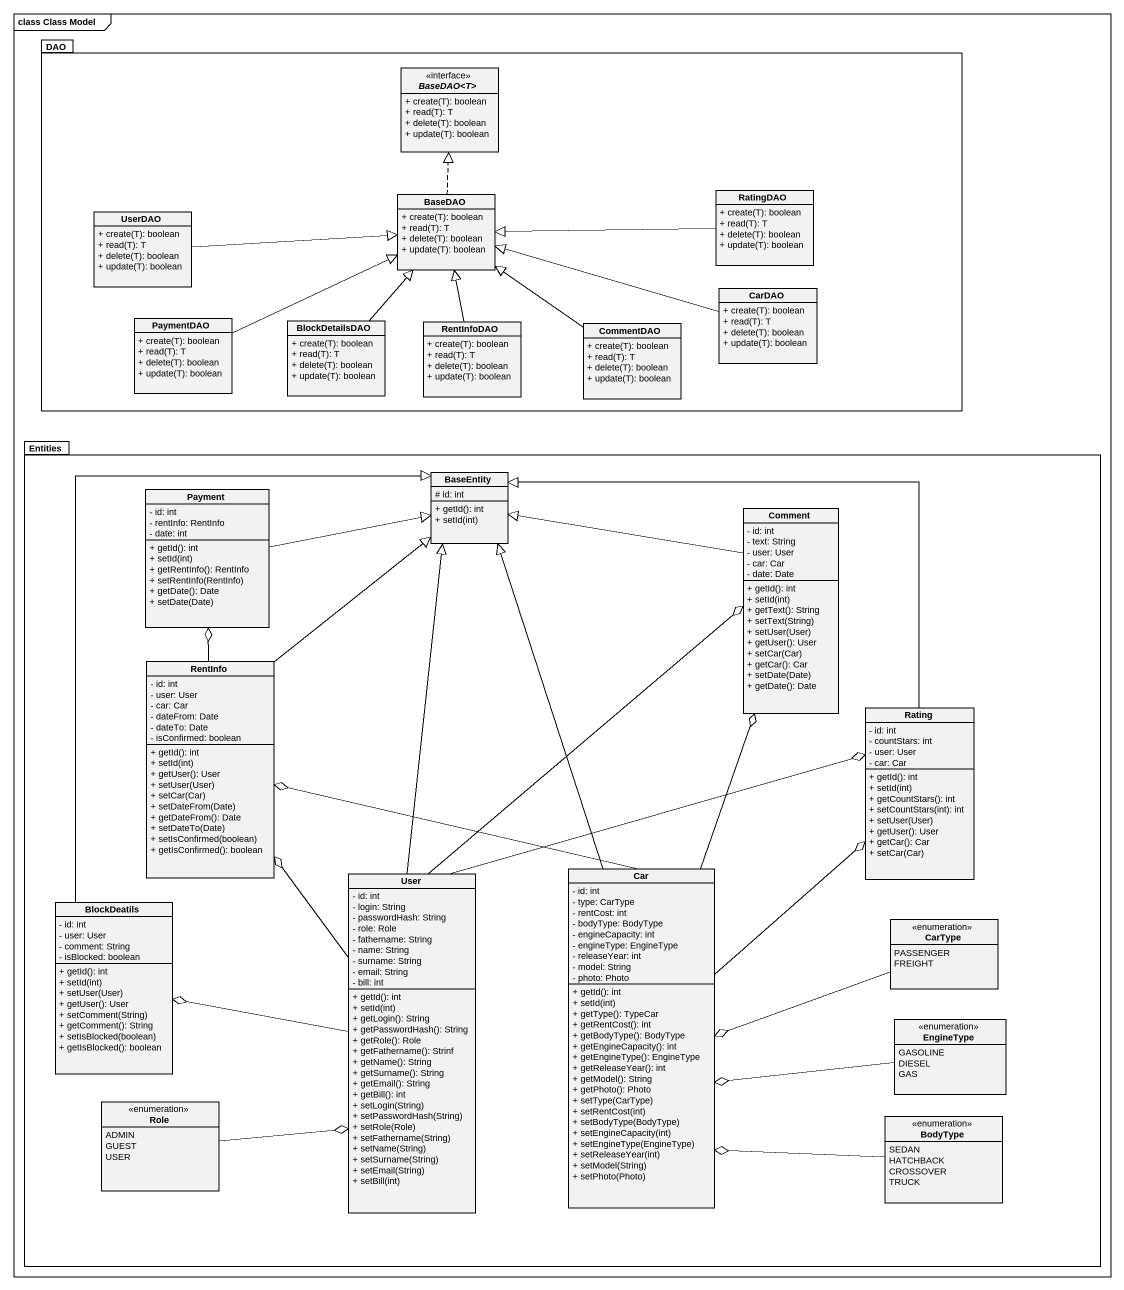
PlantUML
@startuml
mainframe class Class Model
hide circle
hide empty members
skinparam classAttributeIconSize 0
package DAO {
  interface "BaseDAO<T>" as BaseDAO_T {
    + create(T): boolean
    + read(T): T
    + delete(T): boolean
    + update(T): boolean
  }
  class UserDAO {
    + create(T): boolean
    + read(T): T
    + delete(T): boolean
    + update(T): boolean
  }
  class BaseDAO {
    + create(T): boolean
    + read(T): T
    + delete(T): boolean
    + update(T): boolean
  }
  class RatingDAO {
    + create(T): boolean
    + read(T): T
    + delete(T): boolean
    + update(T): boolean
  }
  class CarDAO {
    + create(T): boolean
    + read(T): T
    + delete(T): boolean
    + update(T): boolean
  }
  class PaymentDAO {
    + create(T): boolean
    + read(T): T
    + delete(T): boolean
    + update(T): boolean
  }
  class BlockDetailsDAO {
    + create(T): boolean
    + read(T): T
    + delete(T): boolean
    + update(T): boolean
  }
  class RentInfoDAO {
    + create(T): boolean
    + read(T): T
    + delete(T): boolean
    + update(T): boolean
  }
  class CommentDAO {
    + create(T): boolean
    + read(T): T
    + delete(T): boolean
    + update(T): boolean
  }
}
package Entities {
  class Payment {
    - id: int
    - rentInfo: RentInfo
    - date: int
    + getId(): int
    + setId(int)
    + getRentInfo(): RentInfo
    + setRentInfo(RentInfo)
    + getDate(): Date
    + setDate(Date)
  }
  class BaseEntity {
    # id: int
    + getId(): int
    + setId(int)
  }
  class Comment {
    - id: int
    - text: String
    - user: User
    - car: Car
    - date: Date
    + getId(): int
    + setId(int)
    + getText(): String
    + setText(String)
    + setUser(User)
    + getUser(): User
    + setCar(Car)
    + getCar(): Car
    + setDate(Date)
    + getDate(): Date
  }
  class RentInfo {
    - id: int
    - user: User
    - car: Car
    - dateFrom: Date
    - dateTo: Date
    - isConfirmed: boolean
    + getId(): int
    + setId(int)
    + getUser(): User
    + setUser(User)
    + setCar(Car)
    + setDateFrom(Date)
    + getDateFrom(): Date
    + setDateTo(Date)
    + setIsConfirmed(boolean)
    + getIsConfirmed(): boolean
  }
  class Rating {
    - id: int
    - countStars: int
    - user: User
    - car: Car
    + getId(): int
    + setId(int)
    + getCountStars(): int
    + setCountStars(int): int
    + setUser(User)
    + getUser(): User
    + getCar(): Car
    + setCar(Car)
  }
  class User {
    - id: int
    - login: String
    - passwordHash: String
    - role: Role
    - fathername: String
    - name: String
    - surname: String
    - email: String
    - bill: int
    + getId(): int
    + setId(int)
    + getLogin(): String
    + getPasswordHash(): String
    + getRole(): Role
    + getFathername(): Strinf
    + getName(): String
    + getSurname(): String
    + getEmail(): String
    + getBill(): int
    + setLogin(String)
    + setPasswordHash(String)
    + setRole(Role)
    + setFathername(String)
    + setName(String)
    + setSurname(String)
    + setEmail(String)
    + setBill(int)
  }
  class Car {
    - id: int
    - type: CarType
    - rentCost: int
    - bodyType: BodyType
    - engineCapacity: int
    - engineType: EngineType
    - releaseYear: int
    - model: String
    - photo: Photo
    + getId(): int
    + setId(int)
    + getType(): TypeCar
    + getRentCost(): int
    + getBodyType(): BodyType
    + getEngineCapacity(): int
    + getEngineType(): EngineType
    + getReleaseYear(): int
    + getModel(): String
    + getPhoto(): Photo
    + setType(CarType)
    + setRentCost(int)
    + setBodyType(BodyType)
    + setEngineCapacity(int)
    + setEngineType(EngineType)
    + setReleaseYear(int)
    + setModel(String)
    + setPhoto(Photo)
  }
  class BlockDeatils {
    - id: int
    - user: User
    - comment: String
    - isBlocked: boolean
    + getId(): int
    + setId(int)
    + setUser(User)
    + getUser(): User
    + setComment(String)
    + getComment(): String
    + setIsBlocked(boolean)
    + getIsBlocked(): boolean
  }
  enum CarType {
    PASSENGER
    FREIGHT
  }
  enum EngineType {
    GASOLINE
    DIESEL
    GAS
  }
  enum Role {
    ADMIN
    GUEST
    USER
  }
  enum BodyType {
    SEDAN
    HATCHBACK
    CROSSOVER
    TRUCK
  }
}
UserDAO -right-|> BaseDAO
BaseDAO .up.|> BaseDAO_T
RatingDAO -left-|> BaseDAO
CarDAO -left-|> BaseDAO
PaymentDAO -right-|> BaseDAO
BlockDetailsDAO -up-|> BaseDAO
RentInfoDAO -up-|> BaseDAO
CommentDAO -up-|> BaseDAO
Payment -right-|> BaseEntity
Comment -left-|> BaseEntity
RentInfo -up-o Payment
RentInfo -up-|> BaseEntity
Rating -up-|> BaseEntity
User -up-|> BaseEntity
User -up-o Comment
User -up-o RentInfo
User -right-o Rating
User -left-o BlockDeatils
Car -up-|> BaseEntity
Car -up-o Comment
Car -up-o RentInfo
Car -up-o Rating
BlockDeatils -up-|> BaseEntity
CarType -left-o Car
EngineType -left-o Car
Role -right-o User
BodyType -left-o Car
@enduml
